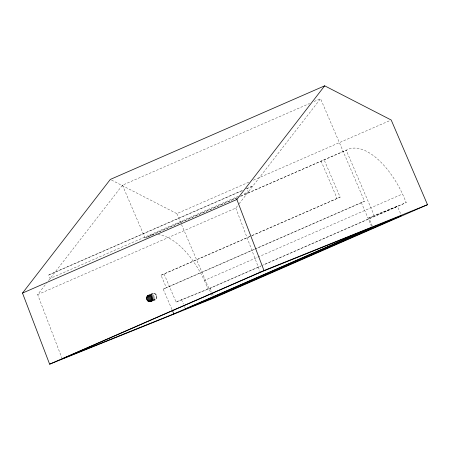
<?xml version="1.0" encoding="UTF-8"?>
<svg xmlns="http://www.w3.org/2000/svg" width="450" height="450" viewBox="0 0 450 450"><rect width="100%" height="100%" fill="white"/><g stroke="black" fill="none" stroke-linecap="round" stroke-linejoin="round"><path stroke-width="0.34" stroke-dasharray="2.25 1.69" d="M153.304 300.527C159.879 300.088 156.083 289.834 150.896 294.21M62.184 358.847L37.659 294.598L46.429 283.281M48.521 280.586L122.434 185.209L309.617 103.472M37.659 294.598L235.783 208.08L238.708 204.311M239.124 203.771L320.552 98.696L364.522 201.279L255.167 249.03M151.599 294.457L152.792 293.445M122.434 185.209L145.035 237.949L148.348 236.593A66.684 32.428 66.4 0 1 151.588 235.254M314.123 101.503L320.552 98.696M111.555 180.073L176.833 213.626L248.934 182.143M253.44 180.174L389.914 120.578M238.663 196.127L50.192 278.432L48.707 274.967L242.325 190.417M242.595 190.507L48.707 274.967M246.454 188.82L252.889 186.013L246.825 188.454L248.31 191.914L242.522 194.445M145.035 237.949L237.555 197.544M240.773 196.144L346.472 150.081A66.684 32.428 66.4 0 1 402.531 193.967L406.232 202.607L263.43 264.966M148.089 236.717L237.398 197.719M240.609 196.318L346.472 150.081L346.202 150.188L374.203 215.511L406.232 202.607M254.526 249.311L166.399 287.792L161.021 275.248L340.127 197.145L324.135 159.84M161.021 275.248L251.46 235.862M252.101 235.581L340.127 197.145M171.911 309.426L163.192 289.08L254.537 249.193M255.178 248.917L364.522 201.279M157.888 234.653A66.684 32.428 66.4 0 1 204.407 280.479L402.531 193.967M164.076 274.022L176.079 302.029L210.167 288.113L261.011 265.911M372.251 225.962L368.786 217.879L374.203 215.511M261.653 265.629L397.451 206.331L400.916 214.408M176.079 302.029L208.114 289.125L260.859 266.091M163.192 289.08L166.399 287.792M149.737 294.772L153.534 293.243M149.878 295.059L154.305 293.276M150.632 295.318L155.059 293.535M151.312 295.785L155.739 294.002M151.875 296.426L156.302 294.643M152.28 297.202L156.707 295.419M152.499 298.063L156.926 296.28M152.522 298.941L156.943 297.157M152.336 299.784L156.763 298.001M152.601 300.274L156.398 298.749M152.702 300.623L155.863 299.351M368.786 217.879L397.451 206.331M155.205 299.762L153.686 299.931M361.316 202.567L371.942 227.357M321.086 161.072L337.072 198.377M210.167 288.113L212.029 292.466M212.293 293.085L213.362 295.571M176.833 213.626L181.232 223.892M181.507 224.533L212.029 295.746M204.407 280.479L208.114 289.125M181.496 299.661L183.364 304.014M184.427 306.501L184.961 307.744M235.783 208.08L260.303 272.334M152.269 235.074A66.684 32.428 66.4 0 1 153.467 234.833"/><path stroke-width="0.67" d="M146.621 297.832C146.846 293.417 153.343 294.964 152.522 298.941C152.291 303.356 145.8 301.809 146.621 297.832L151.048 296.049L151.695 298.564L152.933 299.672L148.506 301.455M22.5 293.091L110.312 179.432L324.681 85.821L391.202 120.015L427.5 204.699L213.126 298.311L49.629 364.179L22.5 293.091L236.874 199.479L324.681 85.821M49.629 364.179L264.004 270.568L427.5 204.699M173.818 313.875L371.942 227.357L260.303 272.334L62.184 358.847L173.818 313.875L172.187 310.061M214.161 297.439L401.451 215.657L372.78 227.205L185.496 308.987L214.161 297.439L213.626 296.196M147.707 295.639L149.602 294.874M147.172 296.241L150.334 294.969M146.801 296.989L151.228 295.206M146.644 298.71L151.071 296.927M146.863 299.571L151.29 297.787M147.268 300.347L151.695 298.564M147.831 300.988L152.252 299.205M149.259 301.714L152.421 300.442M150.036 301.742L151.931 300.983M150.778 301.545L152.044 301.039M236.874 199.479L264.004 270.568"/></g></svg>
